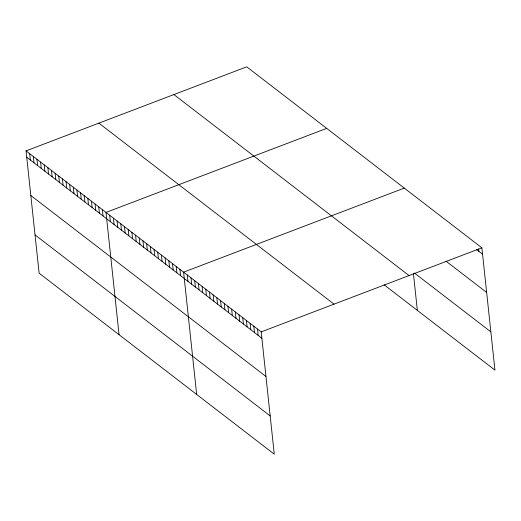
<?xml version="1.0" encoding="UTF-8"?>
<svg xmlns="http://www.w3.org/2000/svg" width="521" height="521" viewBox="0 0 521 521"><rect width="100%" height="100%" fill="white"/><g stroke="black" fill="none" stroke-linecap="round" stroke-linejoin="round"><path stroke-width="0.78" d="M26.05 150.875L261.197 331.89L274.267 454.175L39.121 273.167L26.05 150.875L246.733 66.825L481.879 247.833L494.95 370.125L384.094 284.785M326.68 128.368L106.004 212.418L119.068 334.71M404.283 188.101L183.6 272.157L196.671 394.443M261.197 331.89L481.879 247.833M476.402 249.455L482.563 254.196M446.002 261.158L486.647 292.45M414.495 273.082L490.86 331.864M173.91 94.561L409.057 275.576M98.873 123.138L334.026 304.153M26.727 157.231L261.881 338.246M30.817 195.492L265.97 376.507M35.031 234.906L270.178 415.921M478.61 248.966L478.864 251.35M413.427 273.694L417.354 310.386M257.504 329.044L258.182 335.4M253.812 326.205L254.489 332.561M250.113 323.359L250.796 329.715M246.42 320.513L247.097 326.869M242.721 317.667L243.405 324.023M239.028 314.821L239.706 321.183M235.336 311.981L236.013 318.338M231.637 309.135L232.32 315.492M227.944 306.289L228.621 312.646M224.245 303.443L224.929 309.8M220.552 300.604L221.23 306.96M216.86 297.758L217.537 304.114M213.161 294.912L213.844 301.268M209.468 292.066L210.145 298.422M205.769 289.22L206.453 295.583M202.076 286.381L202.754 292.737M198.384 283.535L199.061 289.891M194.685 280.689L195.368 287.045M190.992 277.843L191.669 284.199M187.293 275.003L187.977 281.36M179.908 269.311L180.585 275.668M176.209 266.465L176.886 272.822M172.516 263.619L173.193 269.982M168.817 260.78L169.501 267.136M165.124 257.934L165.802 264.29M161.432 255.088L162.109 261.444M157.733 252.242L158.41 258.598M154.04 249.403L154.717 255.759M150.341 246.557L151.025 252.913M146.648 243.711L147.326 250.067M142.956 240.865L143.633 247.221M139.257 238.019L139.934 244.382M135.564 235.179L136.242 241.536M131.865 232.333L132.549 238.69M128.173 229.487L128.85 235.844M124.48 226.642L125.157 232.998M120.781 223.802L121.458 230.158M117.088 220.956L117.766 227.312M113.389 218.11L114.073 224.466M109.697 215.264L110.374 221.62M102.37 209.624L103.047 215.981M98.73 206.824L99.413 213.18M95.096 204.03L95.779 210.386M91.462 201.23L92.145 207.586M87.828 198.436L88.511 204.792M84.194 195.635L84.877 201.992M80.56 192.842L81.243 199.198M76.926 190.041L77.609 196.397M73.292 187.241L73.975 193.604M69.658 184.447L70.342 190.803M66.024 181.647L66.708 188.003M62.39 178.853L63.074 185.209M58.756 176.052L59.44 182.409M55.122 173.259L55.806 179.615M51.488 170.458L52.165 176.814M47.854 167.664L48.531 174.021M44.22 164.864L44.897 171.22M40.586 162.064L41.263 168.426M36.952 159.27L37.629 165.626M33.318 156.469L33.995 162.826M29.684 153.675L30.361 160.032"/></g></svg>
